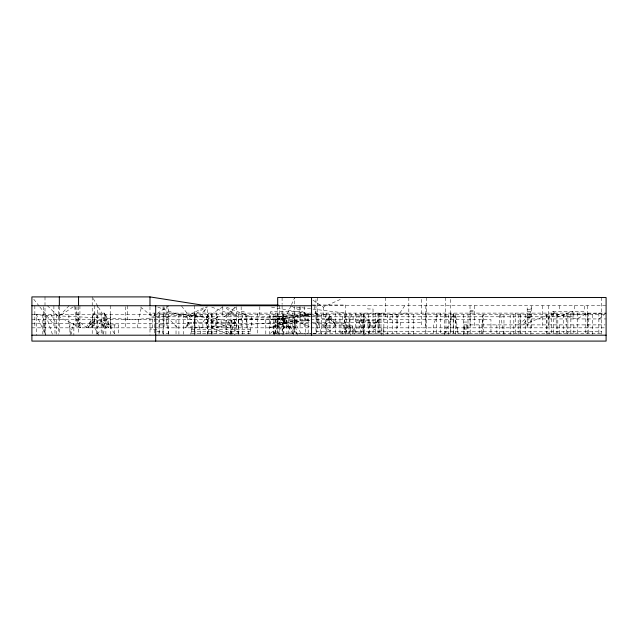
<?xml version="1.0" encoding="UTF-8"?>
<svg xmlns="http://www.w3.org/2000/svg" width="638" height="638" viewBox="0 0 638 638"><rect width="100%" height="100%" fill="white"/><g stroke="black" fill="none" stroke-linecap="round" stroke-linejoin="round"><path stroke-width="0.48" stroke-dasharray="3.19 2.39" d="M481.212 333.347L483.197 314.582L483.197 333.347M297.659 314.582L296.144 324.894L301.575 334.344M230.573 334.208L230.573 326.297L231.506 320.475M342.048 334.216L345.413 314.582M103.117 320.475L104.48 313.106L93.874 313.106L92.366 316.791L92.366 320.475M137.122 327.836L141.644 305.746M463.746 334.36L464.839 329.296L464.671 324.894M186.767 327.836L188.122 322.318L236.746 322.318L215.684 327.836L215.684 322.318M190.626 334.264L196.018 314.582M230.828 334.28L234.656 320.475L221.123 320.475L221.123 327.836M466.498 324.894L466.721 329.296L464.839 329.296L463.571 324.894L467.989 324.894L466.721 329.296L467.806 334.36M103.141 334.264L105.876 324.894M364.457 327.836L364.457 324.152L365.606 320.475M92.263 327.836L94.647 320.475L91.035 320.475L85.867 327.836M69.917 335.197L73.856 323.418L73.856 335.197M345.333 333.347L351.594 314.582M325.46 325.922L328.379 317.844L329.559 316.209L330.803 316.839L335.787 325.922L329.559 317.844L325.787 320.045M444.59 334.304L452.86 314.582M278.08 334.304L291.056 305.594M291.462 304.701L294.7 297.523L294.7 334.28M437.827 314.582L433.577 323.96L433.577 333.347M374.634 327.836L378.031 320.475L356.889 320.475M325.787 325.922L329.559 317.844L344.281 325.922M185.522 327.836L188.122 322.318L191.201 327.836L191.201 322.318M94.647 320.475L91.035 327.836L91.035 320.475L87.765 327.836L94.647 320.475L87.254 327.836M278.072 326.361L273.279 335.197L273.279 326.361L293.735 326.361L296.981 334.32M201.433 316.791L206.592 307.444M373.565 327.836L378.031 320.475L367.911 327.836L367.911 320.475M92.366 316.791L94.647 313.106M282.49 322.222L284.939 322.222L282.49 317.541L287.387 326.361L282.49 318.083L277.179 326.361L278.072 318.083L282.49 318.083L297.34 335.197L293.009 314.582M404.723 305.746L397.275 316.791L397.275 327.836M567.421 333.969L568.346 332.741M199.335 316.791L206.864 307.221M530.872 334.264L530.872 314.582L522.761 324.894L549.047 314.582L549.047 334.264M463.571 330.045L467.989 324.894M227.12 316.791L235.462 307.221M212.462 322.318L217.502 316.791L217.502 327.836M282.49 329.399L285.298 326.361M69.079 305.746L58.664 316.791L47.467 305.746M334.783 325.922L330.053 330.851L330.053 333.347M547.843 318.944L553.441 313.106L576.959 318.944L587.223 313.106L587.223 334.24M325.787 329.631L329.399 325.922M370.67 327.836L378.031 320.475M211.952 327.836L217.502 322.318L228.213 327.836M288.129 327.836L295.689 320.475L309.789 327.015M270.472 333.419L273.279 330.779L274.85 335.197M96.968 333.913L101.211 330.045M224.305 316.791L236.746 305.746M211.178 322.318L217.502 316.791M286.143 327.836L294.612 320.475L294.612 327.836M599.138 318.944L605.406 313.689M340.245 333.347L349.217 325.922L354.537 333.347L352.583 325.922L321.369 325.922M518.168 324.894L530.872 314.582M152.474 327.836L152.474 316.791L156.501 314.032M157.307 313.473L168.576 305.746L168.576 334.28M191.288 316.791L206.433 306.798M222.861 306.798L207.533 316.791L207.533 306.663M185.666 316.791L204.91 307.069M362.99 335.197L378.031 327.836M312.987 300.195L323.314 307.157L340.947 299.126M295.689 327.836L295.689 320.475L269.38 327.836L286.478 320.475L310.562 320.475L194.749 327.836M328.379 317.844L330.803 316.839M269.38 327.836L294.612 320.475M362.703 327.836L362.703 324.375L364.457 324.152M221.211 319.614L183.321 314.582L136.038 319.614L31.9 314.582L605.215 314.582M311.99 316.041L275.568 319.614L311.703 314.582L279.436 318.856L269.459 319.614L283.304 318.601M312.979 315.938L326.823 314.582M231.929 335.197L231.929 319.614L307.811 314.582M310.714 314.638L275.161 316.743L279.436 318.856L231.929 319.614M570.851 314.582L606.1 313.106L149.978 313.106M312.149 305.012L345.7 305.012L345.7 334.24M312.365 305.746L606.1 305.746M527.195 309.605L531.614 309.605M470.023 310.57L474.441 310.57M241.164 311.264L244.003 311.264L246.85 316.791L246.85 327.836M552.811 316.791L552.811 311.264L584.256 311.264L584.256 305.746M527.195 311.344L531.614 311.344M300.075 311.519L270.616 311.519L270.616 327.836M470.023 311.551L474.441 311.551M527.195 314.909L531.614 314.909M155.696 316.791L573.825 316.791L573.825 311.264M527.195 317.517L531.614 317.517M321.369 318.522L325.787 318.522M531.614 318.944L606.1 318.944M31.9 319.614L490.949 319.614L490.949 335.197M97.598 320.475L108.277 320.475L108.277 327.836M463.571 322.062L467.989 322.062M294.7 322.318L421.423 322.318M31.9 323.418L311.918 323.418M312.915 323.418L345.7 323.418M101.211 324.894L118.62 324.894L118.62 334.264M159.022 324.894L163.44 324.894M321.369 324.894L325.787 324.894M470.158 324.894L605.119 324.894M31.9 327.836L605.103 327.836M156.788 329.679L150.903 329.679L150.903 327.836M191.52 329.679L250.431 329.679M315.969 331.305L601.682 331.305M156.788 331.521L162.682 331.521L162.682 333.363L168.576 333.363M191.52 331.521L250.431 331.521M299.031 333.251L311.982 333.251M312.979 333.251L315.969 333.251L315.969 297.523M273.877 333.347L601.682 333.347M166.965 312.748L203.729 316.791M296.351 307.061L345.7 313.106M271.517 307.117L305.251 313.106L305.251 335.197M157.801 307.101L191.934 319.614L181.344 305.746M211.752 307.125L237.854 316.791L224.401 306.91M211.832 327.836L227.902 334.145M226.498 307.221L250.471 316.791M80.747 327.836L58.664 316.791L74.782 305.746L80.747 327.836L75.555 318.785L86.967 327.836M291.558 306.176L305.251 313.106M323.211 325.922L330.053 330.851L329.559 314.582M140.543 306.974L152.474 316.791M212.709 322.318L206.728 316.791L202.876 322.318L202.876 327.836M108.819 327.836L101.027 320.475L97.598 327.836L97.598 305.746M552.811 311.264L558.561 316.791L572.908 311.264L572.908 316.791M166.965 316.791L177.547 327.836M329.559 317.844L336.76 325.922M33.75 299.246L39.301 306.264M39.923 307.045L52.874 323.418M230.063 334.464L225.413 327.836L225.413 320.475M288.113 326.361L293.225 334.4M93.244 298.608L97.877 306.272M98.388 307.117L114.848 334.352M50.817 314.582L54.98 321.656L54.98 334.232M92.215 323.418L98.802 335.197M103.811 327.836L101.027 320.475L104.465 327.836L104.48 313.106L108.277 320.475M227.997 320.475L230.573 326.297M52.404 334.264L45.617 314.582L45.617 335.197L36.318 314.582L36.318 335.197M284.939 322.222L282.49 314.582L282.49 335.197M104.48 313.106L106.745 320.475M71.711 334.264L68.92 324.894L68.92 314.582M238.452 334.28L234.656 320.475L234.656 335.197M208.052 322.318L206.728 316.791L206.728 322.318M313.992 305.746L319.215 327.836M196.376 314.582L200.858 334.264M453.857 314.582L458.06 333.347L455.596 314.582M282.49 318.083L283.942 326.361M362.025 320.475L362.703 324.375M500.495 314.582L503.621 333.347M245.646 314.582L248.852 334.216M317.58 313.106L321.105 335.197M165.689 314.582L168.807 334.216M74.837 306.679L76.089 327.836M601.682 297.523L601.682 335.197M598.867 313.106L598.867 334.24M592.319 314.582L592.319 334.264M588.754 313.106L588.754 335.197M587.47 305.746L587.47 327.836M585.804 313.106L585.804 335.197M577.629 313.106L577.629 335.197M574.623 305.746L574.623 311.264M573.873 324.894L573.873 334.264M570.851 313.106L570.851 335.197M567.86 314.582L567.86 333.347M566.504 313.106L566.504 335.197M563.442 314.582L563.442 333.347M559.749 305.746L559.749 311.264M559.438 324.894L559.438 334.264M557.819 314.582L557.819 334.264M556.208 314.582L556.208 334.264M553.441 313.106L553.441 334.24M551.774 313.106L551.774 334.24M548.497 305.746L548.497 327.836M546.989 314.582L546.989 335.197M546.479 314.582L546.479 333.347M542.715 305.746L542.715 327.836M531.614 327.836L531.614 305.746L527.195 327.836L527.195 305.746M525.21 314.582L525.21 333.347M520.791 314.582L520.791 333.347M520.05 313.106L520.05 335.197M518.168 314.582L518.168 334.264M515.632 313.106L515.632 334.24M513.821 314.582L513.821 334.216M510.169 314.582L510.169 335.197M503.964 314.582L503.964 335.197M499.546 314.582L499.546 333.347M496.85 324.894L496.85 334.264M482.551 314.582L482.551 333.347M479.194 319.614L479.194 335.197M474.441 305.746L474.441 327.836M470.158 313.106L470.158 335.197M470.023 305.746L470.023 327.836M467.989 314.582L467.989 334.264M463.571 314.582L463.571 334.344M455.325 314.582L455.325 334.216M453.762 313.106L453.762 335.197M453.179 314.582L453.179 333.347M450.811 313.106L450.811 334.24M450.396 299.445L450.396 333.347M448.729 314.582L448.729 335.197M445.978 314.582L445.978 333.347M445.547 297.523L445.547 316.791M444.311 314.582L444.311 335.197M440.706 313.106L440.706 335.197M436.288 313.106L436.288 334.24M426.495 297.523L426.495 331.305M425.841 305.746L425.841 327.836M425.482 313.106L425.482 334.24M421.423 299.35L421.423 327.836M413.241 314.582L413.241 334.28M408.822 297.523L408.822 334.28M408.113 314.582L408.113 313.106L397.833 314.582L364.784 313.106L364.784 335.197M400.305 322.318L400.305 327.836M396.836 314.582L396.836 333.347M392.418 314.582L392.418 333.347M390.009 316.791L390.009 322.318M387.76 314.582L387.76 334.216M385.44 297.523L385.44 316.791M383.877 313.106L383.877 334.24M383.159 327.836L383.159 335.197M381.221 327.836L381.221 335.197M380.974 313.106L380.974 334.24M379.458 313.106L379.458 334.24M378.996 322.318L378.996 327.836M378.159 314.582L378.159 333.347M378.031 313.106L378.031 335.197M375.423 313.106L375.423 334.24M373.031 334.216L373.031 308.983L367.823 308.983L367.823 305.746M370.55 322.318L370.55 327.836M369.53 333.347L369.53 320.747L361.307 314.582L361.307 333.347M369.426 322.318L369.426 327.836M368.612 314.582L368.612 335.197M363.429 314.582L363.429 333.347M363.301 313.106L363.301 335.197M362.99 327.836L362.99 334.28M360.358 313.106L360.358 334.28M359.752 320.475L359.752 327.836M359.011 314.582L359.011 333.347M356.889 314.582L356.889 333.347M355.709 313.106L355.709 335.197M354.648 327.836L354.648 334.28M353.093 316.791L353.093 322.318M352.583 325.922L352.583 333.347M350.477 327.836L350.477 335.197M349.935 313.106L349.935 334.24M349.217 325.922L349.217 333.347M349.01 316.791L349.114 327.836M348.787 325.922L348.787 333.347M346.211 313.106L346.211 335.197M344.281 314.582L344.281 333.347M342.271 316.791L342.271 322.318M339.958 313.106L339.958 335.197M335.54 313.106L335.54 335.197M326.823 313.106L326.823 335.197M325.787 314.582L325.787 335.197M323.314 307.157L323.314 316.791M321.369 314.582L321.369 334.216M317.565 297.523L317.565 331.305M316.392 313.106L316.392 335.197M308.194 313.106L308.194 335.197M307.811 313.106L307.811 319.614M304.493 306.703L304.493 327.836M300.075 306.703L300.075 327.836M299.916 306.711L299.916 311.519M293.735 326.361L293.735 335.197M292.818 313.106L292.818 335.197M289.915 326.361L289.915 334.216M288.751 319.614L288.751 335.197M286.909 314.582L286.909 334.216M286.478 320.475L286.478 327.836M283.902 314.582L283.902 335.197M283.304 314.582L283.304 335.197M282.1 297.523L282.1 304.462M282.1 305.45L282.1 334.208M279.58 305.012L279.58 335.197M278.072 314.582L278.072 335.197M277.682 307.301L277.682 334.28M276.972 314.582L276.972 334.216M275.568 319.112L275.568 334.224M275.161 313.106L275.161 335.197M273.877 314.582L273.877 335.197M269.459 314.582L269.459 334.224M265.799 319.614L265.799 335.197M259.818 306.663L259.818 316.791M257.258 313.106L257.258 335.197M251.324 316.791L251.324 327.836M250.431 327.836L250.431 333.363L191.52 333.363L191.52 327.836M242.759 314.582L242.759 334.216M241.164 306.703L241.164 327.836M238.652 319.614L238.652 334.224M238.341 314.582L238.341 334.216M236.746 306.663L236.746 327.836M235.111 327.836L235.111 334.28M230.948 313.106L230.948 335.197M226.554 314.582L226.554 334.216M222.814 306.663L222.814 316.791M216.21 313.106L216.21 335.197M212.039 314.582L212.039 334.224M211.832 314.582L211.832 335.197L211.792 313.106M208.61 313.106L208.61 334.24M207.621 314.582L207.621 334.216M207.414 314.582L207.414 334.216M206.401 322.318L206.401 327.836M194.973 314.582L194.973 334.216M194.861 313.106L194.861 335.197M194.749 305.746L194.749 335.197M188.122 322.318L188.122 327.836M187.301 316.791L187.301 327.836M183.321 314.582L183.321 334.224M178.903 314.582L178.903 334.216M176.024 319.614L176.024 334.224M166.965 305.746L166.965 327.836M164.022 306.703L164.022 327.836M163.44 314.582L163.44 335.197M163.057 306.663L163.057 334.28M159.205 313.106L159.205 334.24M159.022 314.582L159.022 334.264M154.396 313.106L154.396 334.24M149.978 306.726L149.978 335.197M127.759 305.746L127.759 319.614M125.622 306.703L125.622 327.836M114.593 324.894L114.593 334.264M111.068 327.836L111.068 324.152L106.371 324.152L106.371 327.836M110.294 314.582L110.294 334.264M110.23 305.746L110.23 327.836M105.876 314.582L105.876 334.264M102.87 324.894L102.87 334.264M101.123 313.106L101.211 334.344M97.821 314.582L97.821 334.216M96.37 314.582L96.37 334.216M94.647 305.746L94.647 327.836M92.215 296.909L92.215 334.216M79.925 305.746L79.925 327.836M78.546 306.726L78.546 334.216M76.975 306.703L76.975 327.836M69.917 323.418L69.917 334.216M59.342 306.726L59.342 334.216M58.664 305.746L58.664 334.28M56.758 314.582L56.758 334.216M53.887 305.746L53.887 327.836M45.003 296.909L45.003 334.216M44.445 323.418L44.445 334.216M43.695 306.703L43.695 327.836M42.842 314.582L42.842 334.216M34.843 305.746L34.843 327.836"/><path stroke-width="0.96" d="M278.16 305.012L201.68 305.012L149.978 296.909L31.9 296.909L31.9 341.091L606.1 341.091L606.1 297.523L277.682 297.523L277.682 306.32M31.9 305.746L311.551 305.746M31.9 335.197L606.1 335.197M311.551 297.523L311.551 335.197M155.696 305.746L155.696 341.091M149.978 296.909L149.978 305.482M78.546 296.909L78.546 305.746M59.342 296.909L59.342 305.746"/></g></svg>
